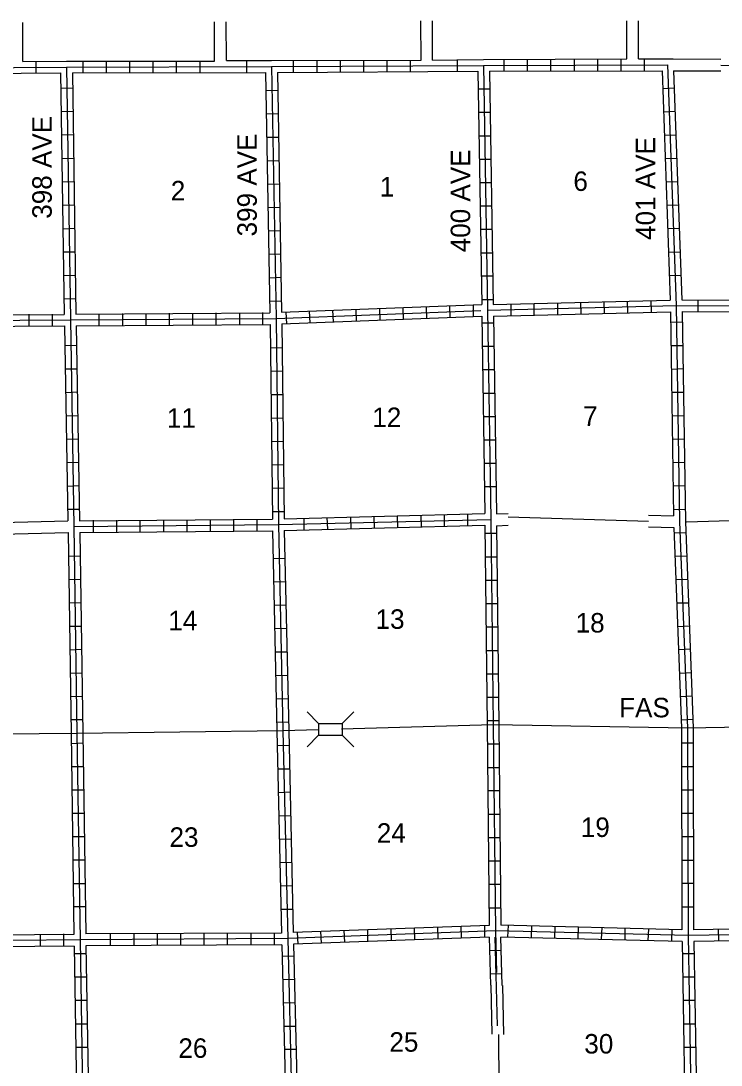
# Model space of a CAD drawing. Extents: x 1640401 to 2170926, y 15777135 to 16153493.
# Drawn here: x 1837999 to 1855959, y 15905055 to 15931836 of the extents above; entities that cross this region are included whole.
import ezdxf

# ---------------------------------------------------------------- set-up
doc = ezdxf.new("R2010")
doc.units = 0
for name, color, linetype in [('L10', 7, 'Continuous'), ('L11', 7, 'Continuous'), ('L13', 7, 'Continuous'), ('L14', 7, 'Continuous'), ('L18', 7, 'Continuous'), ('L2', 7, 'Continuous'), ('L21', 7, 'Continuous'), ('L30', 7, 'Continuous'), ('L4', 7, 'Continuous'), ('L50', 7, 'Continuous'), ('L8', 7, 'Continuous')]:
    doc.layers.add(name, color=color, linetype=linetype)

msp = doc.modelspace()

# ---------------------------------------------------------------- linework, layer by layer
at = {"layer": 'L10'}
for points in [[(1854726, 15930859), (1855951, 15930855)], [(1854737, 15930559), (1855951, 15930555)], [(1850196, 15919191), (1850496, 15919204)], [(1850201, 15918890), (1850498, 15918903)], [(1850049, 15907103), (1850075, 15905845)], [(1850350, 15907100), (1850377, 15905839)]]:
    msp.add_lwpolyline(points, dxfattribs=at)
at = {"layer": 'L11'}
for points in [[(1854094, 15919159), (1854739, 15919139)], [(1834073, 15918889), (1839203, 15919011)], [(1854098, 15918858), (1854747, 15918839)], [(1834080, 15918590), (1839208, 15918711)]]:
    msp.add_lwpolyline(points, dxfattribs=at)
at = {"layer": 'L13'}
for points in [[(1850497, 15919116), (1854096, 15919009)], [(1855069, 15918990), (1860117, 15919143)], [(1850245, 15905842), (1850301, 15897917)]]:
    msp.add_lwpolyline(points, dxfattribs=at)
at = {"layer": 'L18'}
for p, q in [((1845634, 15913815), (1845338, 15914116)), ((1846236, 15913815), (1846537, 15914116)), ((1845634, 15913815), (1845634, 15913514)), ((1845634, 15913815), (1846236, 15913815)), ((1846236, 15913815), (1846236, 15913514)), ((1845634, 15913514), (1845338, 15913219)), ((1845634, 15913514), (1846236, 15913514)), ((1846236, 15913514), (1846537, 15913219))]:
    msp.add_line(p, q, dxfattribs=at)
at = {"layer": 'L2'}
msp.add_lwpolyline([(1855951, 15930702), (1859638, 15930688)], dxfattribs=at)
at = {"layer": 'L4'}
for points in [[(1865592, 15913694), (1860301, 15913794), (1855095, 15913694), (1850111, 15913784), (1846225, 15913668)], [(1839435, 15913557), (1828839, 15913467), (1823559, 15913398), (1823063, 15913409)], [(1845634, 15913652), (1844721, 15913625), (1839435, 15913557)]]:
    msp.add_lwpolyline(points, dxfattribs=at)
at = {"layer": 'L50'}
for points in [[(1838052, 15930791), (1838047, 15931799)], [(1842968, 15930807), (1842962, 15931810)], [(1843269, 15930817), (1843263, 15931810)], [(1848263, 15930833), (1848253, 15931836)], [(1848559, 15930833), (1848554, 15931836)], [(1853543, 15930859), (1853543, 15931836)], [(1853844, 15930859), (1853844, 15931836)]]:
    msp.add_lwpolyline(points, dxfattribs=at)
at = {"layer": 'L8'}
for p, q in [((1838385, 15930791), (1838385, 15930490)), ((1839589, 15930801), (1839589, 15930500)), ((1840185, 15930801), (1840185, 15930500)), ((1840787, 15930807), (1840787, 15930511)), ((1841384, 15930807), (1841384, 15930511)), ((1841986, 15930807), (1841986, 15930511)), ((1842587, 15930807), (1842587, 15930511)), ((1843786, 15930817), (1843786, 15930516)), ((1844985, 15930817), (1844985, 15930516)), ((1845586, 15930828), (1845586, 15930527)), ((1846188, 15930828), (1846188, 15930527)), ((1846785, 15930828), (1846785, 15930527)), ((1847387, 15930833), (1847387, 15930532)), ((1847983, 15930833), (1847983, 15930532)), ((1849187, 15930844), (1849187, 15930543)), ((1850386, 15930844), (1850386, 15930543)), ((1850988, 15930844), (1850988, 15930543)), ((1851584, 15930849), (1851584, 15930548)), ((1852186, 15930849), (1852186, 15930548)), ((1852788, 15930849), (1852788, 15930548)), ((1853385, 15930849), (1853385, 15930548)), ((1853987, 15930859), (1853987, 15930558)), ((1839330, 15930110), (1839029, 15930099)), ((1849726, 15930094), (1850027, 15930094)), ((1854462, 15930099), (1854763, 15930115)), ((1844583, 15930052), (1844288, 15930041)), ((1839335, 15929508), (1839034, 15929502)), ((1844604, 15929450), (1844303, 15929444)), ((1849736, 15929492), (1850037, 15929492)), ((1854478, 15929502), (1854779, 15929518)), ((1839346, 15928911), (1839045, 15928901)), ((1844610, 15928848), (1844309, 15928842)), ((1849742, 15928890), (1850043, 15928890)), ((1854504, 15928901), (1854800, 15928916)), ((1839351, 15928309), (1839055, 15928299)), ((1844620, 15928251), (1844319, 15928241)), ((1849763, 15928293), (1850058, 15928293)), ((1854520, 15928309), (1854821, 15928314)), ((1839361, 15927707), (1839061, 15927702)), ((1849768, 15927691), (1850069, 15927691)), ((1854546, 15927707), (1854842, 15927718)), ((1844636, 15927649), (1844335, 15927644)), ((1839377, 15927111), (1839076, 15927100)), ((1844647, 15927053), (1844346, 15927042)), ((1849779, 15927089), (1850080, 15927089)), ((1854567, 15927111), (1854868, 15927116)), ((1839388, 15926509), (1839087, 15926498)), ((1844652, 15926451), (1844351, 15926440)), ((1849784, 15926493), (1850085, 15926493)), ((1854583, 15926509), (1854884, 15926519)), ((1839393, 15925907), (1839092, 15925901)), ((1844662, 15925849), (1844362, 15925843)), ((1849794, 15925891), (1850095, 15925891)), ((1854610, 15925907), (1854911, 15925917)), ((1839404, 15925310), (1839103, 15925300)), ((1849800, 15925294), (1850101, 15925294)), ((1854636, 15925310), (1854937, 15925315)), ((1844678, 15925252), (1844377, 15925241)), ((1839409, 15924708), (1839113, 15924703)), ((1844684, 15924650), (1844388, 15924640)), ((1847213, 15924159), (1847202, 15924460)), ((1847809, 15924185), (1847804, 15924481)), ((1848411, 15924207), (1848401, 15924508)), ((1849013, 15924228), (1849002, 15924523)), ((1849610, 15924249), (1849604, 15924550)), ((1849810, 15924692), (1850111, 15924692)), ((1850571, 15924286), (1850571, 15924581)), ((1851167, 15924291), (1851167, 15924592)), ((1851769, 15924307), (1851769, 15924608)), ((1852371, 15924323), (1852360, 15924624)), ((1852968, 15924344), (1852962, 15924640)), ((1853570, 15924349), (1853559, 15924650)), ((1854171, 15924365), (1854161, 15924666)), ((1855370, 15924386), (1855370, 15924682)), ((1838210, 15924016), (1838210, 15924317)), ((1838812, 15924016), (1838812, 15924317)), ((1840011, 15924027), (1840011, 15924323)), ((1840613, 15924032), (1840613, 15924333)), ((1841209, 15924032), (1841209, 15924333)), ((1841811, 15924043), (1841811, 15924344)), ((1842413, 15924043), (1842413, 15924344)), ((1843010, 15924048), (1843010, 15924349)), ((1843612, 15924048), (1843612, 15924349)), ((1844208, 15924059), (1844208, 15924360)), ((1844821, 15924069), (1844805, 15924365)), ((1845417, 15924090), (1845402, 15924391)), ((1846019, 15924117), (1846004, 15924418)), ((1846611, 15924133), (1846600, 15924434)), ((1849826, 15924090), (1850127, 15924090)), ((1854668, 15924106), (1854969, 15924117)), ((1839430, 15923510), (1839129, 15923499)), ((1844705, 15923452), (1844404, 15923441)), ((1849837, 15923494), (1850138, 15923494)), ((1854678, 15923510), (1854979, 15923515)), ((1839446, 15922908), (1839145, 15922902)), ((1849842, 15922892), (1850143, 15922892)), ((1854684, 15922908), (1854985, 15922918)), ((1844710, 15922850), (1844409, 15922844)), ((1854694, 15922311), (1854995, 15922316)), ((1839451, 15922311), (1839150, 15922300)), ((1844721, 15922248), (1844420, 15922242)), ((1849853, 15922290), (1850153, 15922290)), ((1839462, 15921709), (1839161, 15921699)), ((1844726, 15921651), (1844425, 15921640)), ((1849863, 15921693), (1850159, 15921693)), ((1854705, 15921709), (1855000, 15921714)), ((1839467, 15921107), (1839171, 15921102)), ((1844736, 15921049), (1844435, 15921044)), ((1849868, 15921091), (1850169, 15921091)), ((1854710, 15921107), (1855011, 15921118)), ((1839488, 15920511), (1839187, 15920500)), ((1844742, 15920452), (1844446, 15920442)), ((1849879, 15920489), (1850180, 15920489)), ((1854721, 15920511), (1855016, 15920516)), ((1839493, 15919909), (1839193, 15919898)), ((1854726, 15919909), (1855027, 15919919)), ((1844752, 15919851), (1844451, 15919840)), ((1849884, 15919893), (1850185, 15919893)), ((1839504, 15919307), (1839203, 15919301)), ((1844763, 15919249), (1844462, 15919243)), ((1846452, 15919106), (1846463, 15918810)), ((1847054, 15919127), (1847060, 15918826)), ((1847651, 15919143), (1847661, 15918842)), ((1848253, 15919159), (1848263, 15918858)), ((1848855, 15919169), (1848855, 15918868)), ((1849451, 15919185), (1849451, 15918884)), ((1854736, 15919307), (1855037, 15919317)), ((1839853, 15919027), (1839853, 15918726)), ((1840454, 15919027), (1840454, 15918726)), ((1841051, 15919032), (1841051, 15918731)), ((1841653, 15919043), (1841653, 15918742)), ((1842255, 15919043), (1842255, 15918742)), ((1842851, 15919048), (1842851, 15918752)), ((1843453, 15919059), (1843453, 15918758)), ((1844050, 15919059), (1844050, 15918758)), ((1845254, 15919085), (1845259, 15918784)), ((1845850, 15919101), (1845861, 15918800)), ((1849900, 15918694), (1850201, 15918694)), ((1854752, 15918710), (1855053, 15918715)), ((1839520, 15918108), (1839219, 15918103)), ((1844779, 15918050), (1844478, 15918039)), ((1849911, 15918092), (1850212, 15918092)), ((1854779, 15918108), (1855080, 15918119)), ((1839525, 15917506), (1839229, 15917501)), ((1854800, 15917506), (1855101, 15917517)), ((1844794, 15917448), (1844493, 15917443)), ((1849921, 15917490), (1850217, 15917490)), ((1839536, 15916910), (1839235, 15916899)), ((1844805, 15916851), (1844504, 15916841)), ((1849926, 15916894), (1850227, 15916894)), ((1854821, 15916910), (1855117, 15916915)), ((1839546, 15916308), (1839245, 15916302)), ((1844821, 15916250), (1844520, 15916244)), ((1849937, 15916292), (1850238, 15916292)), ((1854842, 15916308), (1855143, 15916318)), ((1839552, 15915711), (1839251, 15915700)), ((1844826, 15915648), (1844525, 15915642)), ((1849937, 15915690), (1850238, 15915690)), ((1854868, 15915711), (1855169, 15915727)), ((1839562, 15915109), (1839261, 15915098)), ((1849942, 15915093), (1850243, 15915093)), ((1854895, 15915109), (1855196, 15915125)), ((1844842, 15915051), (1844546, 15915040)), ((1839567, 15914507), (1839272, 15914502)), ((1844853, 15914449), (1844552, 15914444)), ((1849953, 15914491), (1850254, 15914491)), ((1854911, 15914507), (1855212, 15914523)), ((1839578, 15913910), (1839277, 15913910)), ((1844863, 15913852), (1844562, 15913842)), ((1849958, 15913889), (1850259, 15913889)), ((1854937, 15913910), (1855238, 15913926)), ((1839589, 15913309), (1839288, 15913298)), ((1844879, 15913250), (1844578, 15913240)), ((1849969, 15913293), (1850270, 15913293)), ((1854942, 15913319), (1855243, 15913319)), ((1839604, 15912707), (1839303, 15912701)), ((1849969, 15912691), (1850270, 15912691)), ((1854942, 15912717), (1855243, 15912717)), ((1844895, 15912649), (1844594, 15912643)), ((1839610, 15912110), (1839309, 15912110)), ((1844900, 15912052), (1844604, 15912041)), ((1849979, 15912094), (1850275, 15912094)), ((1854953, 15912115), (1855254, 15912115)), ((1839620, 15911508), (1839319, 15911508)), ((1844921, 15911450), (1844620, 15911439)), ((1849985, 15911492), (1850285, 15911492)), ((1854953, 15911519), (1855254, 15911519)), ((1839625, 15910906), (1839330, 15910906)), ((1844937, 15910848), (1844636, 15910843)), ((1849995, 15910890), (1850296, 15910890)), ((1854953, 15910917), (1855254, 15910917)), ((1839636, 15910309), (1839335, 15910309)), ((1850000, 15910294), (1850301, 15910294)), ((1854953, 15910315), (1855254, 15910315)), ((1844953, 15910251), (1844652, 15910241)), ((1839647, 15909708), (1839346, 15909708)), ((1844963, 15909649), (1844662, 15909644)), ((1850000, 15909692), (1850301, 15909692)), ((1854953, 15909718), (1855254, 15909718)), ((1839652, 15909111), (1839351, 15909111)), ((1844979, 15909048), (1844678, 15909042)), ((1850011, 15909090), (1850312, 15909090)), ((1854958, 15909116), (1855259, 15909116)), ((1838501, 15908108), (1838501, 15908409)), ((1839103, 15908118), (1839103, 15908419)), ((1840301, 15908124), (1840301, 15908424)), ((1840903, 15908124), (1840903, 15908424)), ((1841505, 15908124), (1841505, 15908424)), ((1842102, 15908134), (1842102, 15908435)), ((1842704, 15908134), (1842704, 15908435)), ((1843300, 15908139), (1843300, 15908440)), ((1843902, 15908139), (1843902, 15908440)), ((1844504, 15908150), (1844504, 15908451)), ((1845111, 15908160), (1845095, 15908456)), ((1845713, 15908182), (1845692, 15908483)), ((1846310, 15908208), (1846294, 15908509)), ((1846901, 15908224), (1846896, 15908525)), ((1847503, 15908250), (1847492, 15908551)), ((1848105, 15908277), (1848094, 15908578)), ((1848702, 15908292), (1848696, 15908593)), ((1849303, 15908319), (1849293, 15908615)), ((1849900, 15908340), (1849895, 15908641)), ((1850491, 15908340), (1850502, 15908641)), ((1851093, 15908324), (1851104, 15908625)), ((1851695, 15908308), (1851700, 15908609)), ((1852292, 15908298), (1852302, 15908599)), ((1852894, 15908282), (1852904, 15908583)), ((1853496, 15908266), (1853501, 15908567)), ((1854092, 15908250), (1854103, 15908551)), ((1854694, 15908234), (1854705, 15908535)), ((1855903, 15908240), (1855893, 15908541)), ((1850011, 15908335), (1850043, 15907103)), ((1850221, 15906060), (1850161, 15908339)), ((1850345, 15907100), (1850312, 15908340)), ((1839678, 15907907), (1839377, 15907907)), ((1850021, 15907996), (1850319, 15908004)), ((1854969, 15907918), (1855270, 15907918)), ((1845000, 15907849), (1844705, 15907844)), ((1850036, 15907399), (1850335, 15907407)), ((1839684, 15907310), (1839388, 15907310)), ((1845021, 15907252), (1844721, 15907242)), ((1854979, 15907316), (1855275, 15907316)), ((1839694, 15906708), (1839393, 15906708)), ((1845037, 15906650), (1844736, 15906640)), ((1854985, 15906719), (1855286, 15906719)), ((1839705, 15906107), (1839404, 15906107)), ((1845043, 15906048), (1844742, 15906048)), ((1855000, 15906117), (1855301, 15906117)), ((1839710, 15905510), (1839409, 15905510)), ((1845058, 15905452), (1844763, 15905452)), ((1855011, 15905515), (1855312, 15905515))]:
    msp.add_line(p, q, dxfattribs=at)
for points in [[(1818411, 15930331), (1823369, 15930474), (1828580, 15930585), (1833802, 15930617), (1839171, 15930648), (1844425, 15930669), (1849868, 15930690), (1854583, 15930706)], [(1838052, 15930791), (1839171, 15930801), (1842968, 15930807)], [(1839171, 15930648), (1839272, 15924175), (1839361, 15918868), (1839435, 15913557), (1839520, 15908266), (1839684, 15897706)], [(1843269, 15930817), (1844425, 15930817), (1848263, 15930833)], [(1844425, 15930669), (1844546, 15924207), (1844610, 15918916), (1844721, 15913625), (1844842, 15908298), (1844937, 15904332), (1844953, 15903049)], [(1848559, 15930833), (1849868, 15930844), (1853543, 15930859)], [(1849868, 15930690), (1849969, 15924418), (1850053, 15919048), (1850111, 15913784), (1850169, 15908498), (1850196, 15907427)], [(1853844, 15930859), (1854726, 15930859)], [(1854583, 15930706), (1854810, 15924534), (1854895, 15918985), (1855095, 15913694), (1855111, 15908377), (1855296, 15897727)], [(1833944, 15930458), (1839018, 15930500)], [(1839018, 15930500), (1839113, 15924307)], [(1839319, 15930500), (1844277, 15930516)], [(1839319, 15930500), (1839409, 15924317)], [(1844277, 15930516), (1844388, 15924349)], [(1844578, 15930516), (1849721, 15930543)], [(1844578, 15930516), (1844684, 15924365)], [(1849721, 15930543), (1849821, 15924560)], [(1850021, 15930543), (1854446, 15930558)], [(1850021, 15930543), (1850111, 15924566)], [(1854446, 15930558), (1854652, 15924676)], [(1854737, 15930559), (1854953, 15924682)], [(1844684, 15924365), (1849821, 15924560)], [(1849969, 15924418), (1854810, 15924534), (1860053, 15924523)], [(1850111, 15924566), (1854652, 15924676)], [(1854953, 15924682), (1859969, 15924676)], [(1834013, 15924133), (1844546, 15924207), (1849800, 15924407)], [(1834013, 15924286), (1839113, 15924307)], [(1839409, 15924317), (1844388, 15924349)], [(1844694, 15924069), (1849821, 15924259)], [(1849821, 15924259), (1849895, 15919201)], [(1850117, 15924265), (1854662, 15924376)], [(1850117, 15924265), (1850196, 15919191)], [(1854662, 15924376), (1854739, 15919139)], [(1854958, 15924386), (1859985, 15924376)], [(1854958, 15924386), (1855043, 15918985), (1855243, 15913694), (1855254, 15908525)], [(1834013, 15923985), (1839119, 15924011)], [(1839119, 15924011), (1839203, 15919011)], [(1839420, 15924016), (1844393, 15924048)], [(1839420, 15924016), (1839504, 15919016)], [(1844393, 15924048), (1844451, 15919059)], [(1844694, 15924069), (1844752, 15919069)], [(1844752, 15919069), (1849895, 15919201)], [(1839361, 15918868), (1844610, 15918916), (1850053, 15919048)], [(1839504, 15919016), (1844451, 15919059)], [(1844752, 15918768), (1849900, 15918900)], [(1849900, 15918900), (1849958, 15913784), (1850011, 15908636)], [(1850201, 15918890), (1850259, 15913784), (1850312, 15908641)], [(1854747, 15918839), (1854942, 15913694), (1854953, 15908525)], [(1839208, 15918711), (1839288, 15913557), (1839361, 15908409)], [(1839509, 15918715), (1844451, 15918758)], [(1839509, 15918715), (1839589, 15913557), (1839662, 15908419)], [(1844451, 15918758), (1844567, 15913625), (1844684, 15908440)], [(1844752, 15918768), (1844868, 15913625), (1844985, 15908456)], [(1865808, 15908319), (1860491, 15908467), (1855111, 15908377), (1850169, 15908498), (1844842, 15908298), (1839520, 15908266), (1834303, 15908219)], [(1839361, 15908409), (1834303, 15908366)], [(1844684, 15908440), (1839662, 15908419)], [(1850011, 15908636), (1844985, 15908456)], [(1854953, 15908525), (1850312, 15908641)], [(1860333, 15908609), (1855254, 15908525)], [(1844694, 15908139), (1839668, 15908118)], [(1844694, 15908139), (1844784, 15904332), (1844805, 15902917)], [(1850011, 15908335), (1844995, 15908160)], [(1844995, 15908160), (1845085, 15904332), (1845101, 15902917)], [(1854958, 15908224), (1850312, 15908340)], [(1854958, 15908224), (1855058, 15902342)], [(1860495, 15908311), (1855259, 15908224)], [(1855259, 15908224), (1855359, 15902342)], [(1839367, 15908108), (1834303, 15908065)], [(1839367, 15908108), (1839446, 15903324)], [(1839668, 15908118), (1839747, 15903335)]]:
    msp.add_lwpolyline(points, dxfattribs=at)

# ---------------------------------------------------------------- texts
at = {"layer": 'L14'}
for s, p in [('6', (1852170, 15927475)), ('2', (1841843, 15927232)), ('1', (1847202, 15927332)), ('11', (1841743, 15921403)), ('12', (1847012, 15921419)), ('7', (1852419, 15921450)), ('14', (1841780, 15916207)), ('13', (1847096, 15916244)), ('18', (1852228, 15916149)), ('19', (1852360, 15910906)), ('23', (1841811, 15910653)), ('24', (1847128, 15910758)), ('26', (1842038, 15905241)), ('25', (1847450, 15905399)), ('30', (1852450, 15905352))]:
    msp.add_text(s, height=500, rotation=360, dxfattribs=at).set_placement(p)
at = {"layer": 'L21'}
msp.add_text('FAS', height=500, rotation=360, dxfattribs=at).set_placement((1853343, 15913974))
at = {"layer": 'L30'}
for s, p in [('398 AVE', (1838791, 15926761)), ('399 AVE', (1844050, 15926308)), ('401 AVE', (1854271, 15926218)), ('400 AVE', (1849523, 15925901))]:
    msp.add_text(s, height=500, rotation=90, dxfattribs=at).set_placement(p)

doc.saveas('drawing.dxf')
